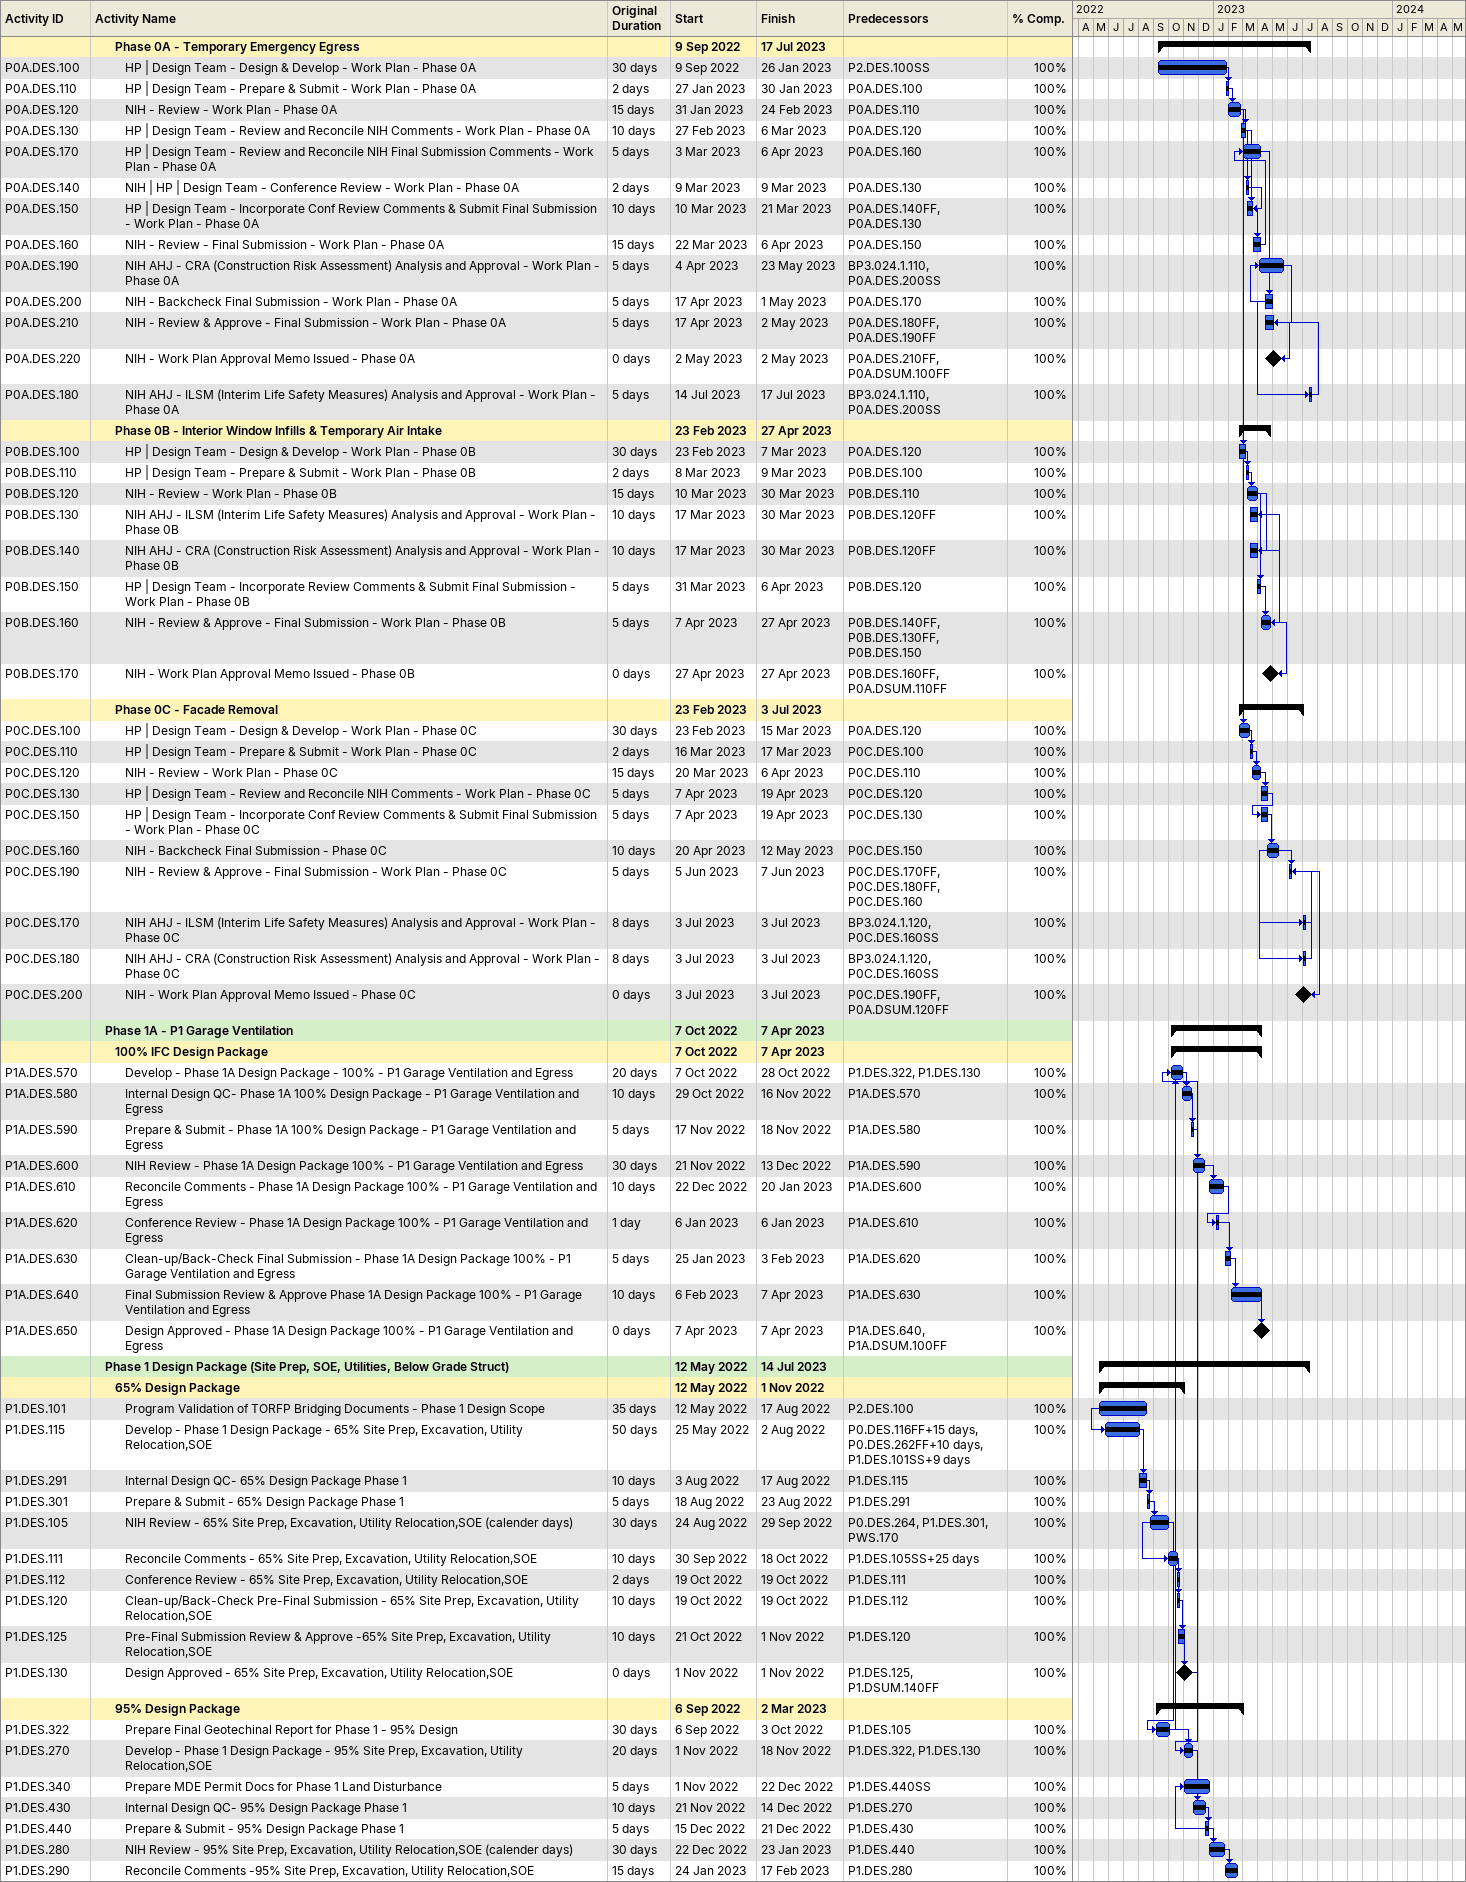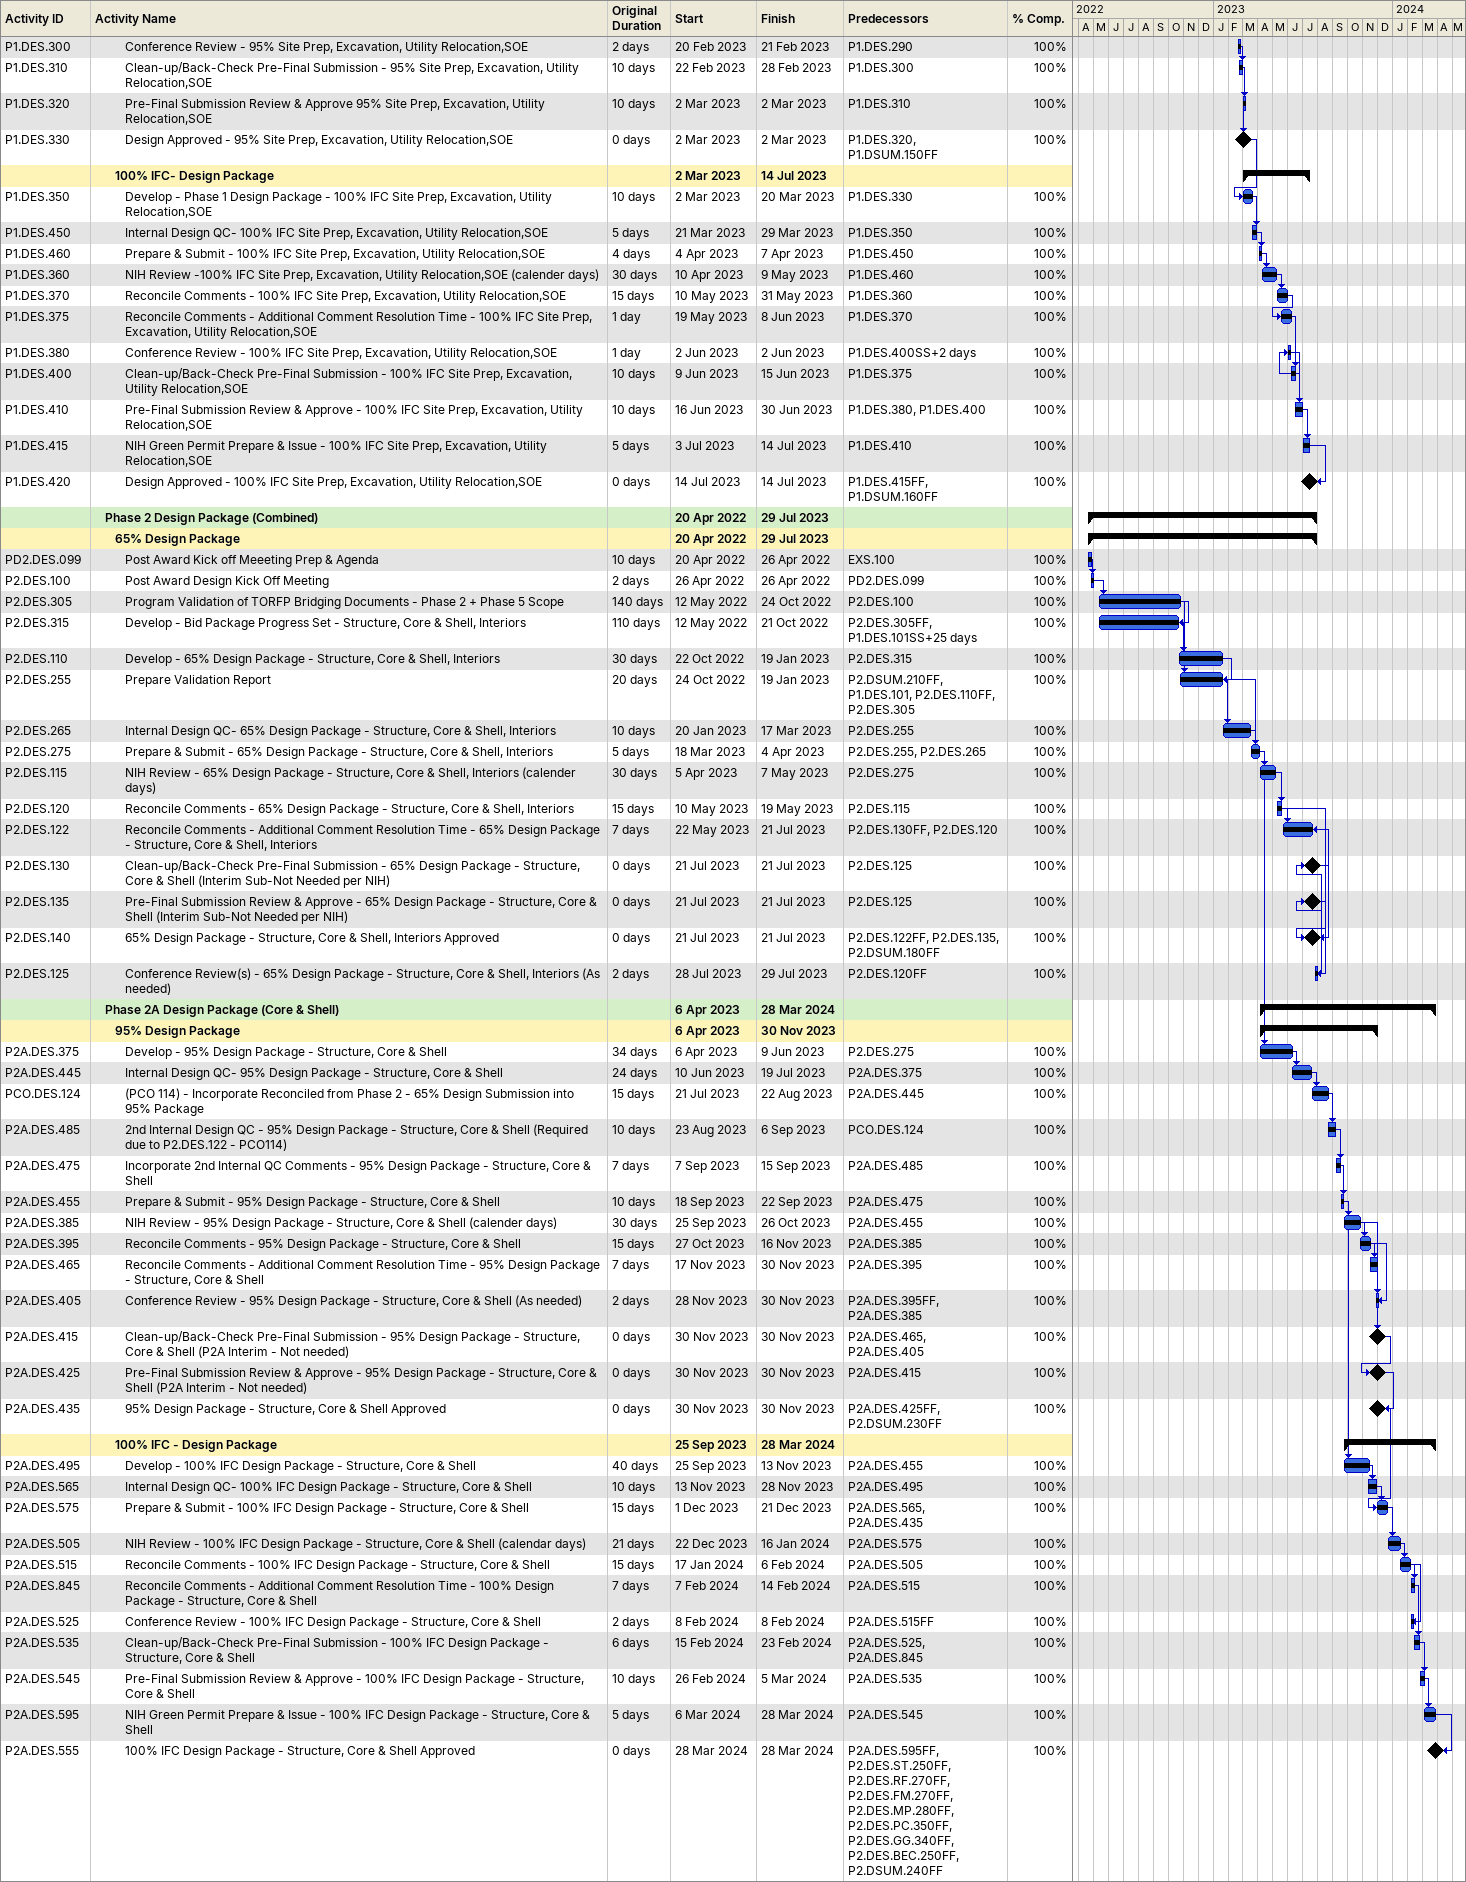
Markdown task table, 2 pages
| ID | Level | Task | Original duration | Start | Finish | Predecessors | % complete |
|---|---|---|---|---|---|---|---|
|  | 3 | **Phase 0A - Temporary Emergency Egress** |  | 2022-09-09 | 2023-07-17 |  |  |
| P0A.DES.100 | 4 | HP \| Design Team - Design & Develop - Work Plan - Phase 0A | 30d | 2022-09-09 | 2023-01-26 | P2.DES.100SS | 100 |
| P0A.DES.110 | 4 | HP \| Design Team - Prepare & Submit - Work Plan - Phase 0A | 2d | 2023-01-27 | 2023-01-30 | P0A.DES.100 | 100 |
| P0A.DES.120 | 4 | NIH - Review - Work Plan - Phase 0A | 15d | 2023-01-31 | 2023-02-24 | P0A.DES.110 | 100 |
| P0A.DES.130 | 4 | HP \| Design Team - Review and Reconcile NIH Comments - Work Plan - Phase 0A | 10d | 2023-02-27 | 2023-03-06 | P0A.DES.120 | 100 |
| P0A.DES.170 | 4 | HP \| Design Team - Review and Reconcile NIH Final Submission Comments - Work Plan - Phase 0A | 5d | 2023-03-03 | 2023-04-06 | P0A.DES.160 | 100 |
| P0A.DES.140 | 4 | NIH \| HP \| Design Team - Conference Review - Work Plan - Phase 0A | 2d | 2023-03-09 | 2023-03-09 | P0A.DES.130 | 100 |
| P0A.DES.150 | 4 | HP \| Design Team - Incorporate Conf Review Comments & Submit Final Submission - Work Plan - Phase 0A | 10d | 2023-03-10 | 2023-03-21 | P0A.DES.140FF, P0A.DES.130 | 100 |
| P0A.DES.160 | 4 | NIH - Review - Final Submission - Work Plan - Phase 0A | 15d | 2023-03-22 | 2023-04-06 | P0A.DES.150 | 100 |
| P0A.DES.190 | 4 | NIH AHJ - CRA (Construction Risk Assessment) Analysis and Approval - Work Plan - Phase 0A | 5d | 2023-04-04 | 2023-05-23 | BP3.024.1.110, P0A.DES.200SS | 100 |
| P0A.DES.200 | 4 | NIH - Backcheck Final Submission - Work Plan - Phase 0A | 5d | 2023-04-17 | 2023-05-01 | P0A.DES.170 | 100 |
| P0A.DES.210 | 4 | NIH - Review & Approve - Final Submission - Work Plan - Phase 0A | 5d | 2023-04-17 | 2023-05-02 | P0A.DES.180FF, P0A.DES.190FF | 100 |
| P0A.DES.220 | 4 | NIH - Work Plan Approval Memo Issued - Phase 0A | 0d | 2023-05-02 | 2023-05-02 | P0A.DES.210FF, P0A.DSUM.100FF | 100 |
| P0A.DES.180 | 4 | NIH AHJ - ILSM (Interim Life Safety Measures) Analysis and Approval - Work Plan - Phase 0A | 5d | 2023-07-14 | 2023-07-17 | BP3.024.1.110, P0A.DES.200SS | 100 |
|  | 3 | **Phase 0B - Interior Window Infills & Temporary Air Intake** |  | 2023-02-23 | 2023-04-27 |  |  |
| P0B.DES.100 | 4 | HP \| Design Team - Design & Develop - Work Plan - Phase 0B | 30d | 2023-02-23 | 2023-03-07 | P0A.DES.120 | 100 |
| P0B.DES.110 | 4 | HP \| Design Team - Prepare & Submit - Work Plan - Phase 0B | 2d | 2023-03-08 | 2023-03-09 | P0B.DES.100 | 100 |
| P0B.DES.120 | 4 | NIH - Review - Work Plan - Phase 0B | 15d | 2023-03-10 | 2023-03-30 | P0B.DES.110 | 100 |
| P0B.DES.130 | 4 | NIH AHJ - ILSM (Interim Life Safety Measures) Analysis and Approval - Work Plan - Phase 0B | 10d | 2023-03-17 | 2023-03-30 | P0B.DES.120FF | 100 |
| P0B.DES.140 | 4 | NIH AHJ - CRA (Construction Risk Assessment) Analysis and Approval - Work Plan - Phase 0B | 10d | 2023-03-17 | 2023-03-30 | P0B.DES.120FF | 100 |
| P0B.DES.150 | 4 | HP \| Design Team - Incorporate Review Comments & Submit Final Submission - Work Plan - Phase 0B | 5d | 2023-03-31 | 2023-04-06 | P0B.DES.120 | 100 |
| P0B.DES.160 | 4 | NIH - Review & Approve - Final Submission - Work Plan - Phase 0B | 5d | 2023-04-07 | 2023-04-27 | P0B.DES.140FF, P0B.DES.130FF, P0B.DES.150 | 100 |
| P0B.DES.170 | 4 | NIH - Work Plan Approval Memo Issued - Phase 0B | 0d | 2023-04-27 | 2023-04-27 | P0B.DES.160FF, P0A.DSUM.110FF | 100 |
|  | 3 | **Phase 0C - Facade Removal** |  | 2023-02-23 | 2023-07-03 |  |  |
| P0C.DES.100 | 4 | HP \| Design Team - Design & Develop - Work Plan - Phase 0C | 30d | 2023-02-23 | 2023-03-15 | P0A.DES.120 | 100 |
| P0C.DES.110 | 4 | HP \| Design Team - Prepare & Submit - Work Plan - Phase 0C | 2d | 2023-03-16 | 2023-03-17 | P0C.DES.100 | 100 |
| P0C.DES.120 | 4 | NIH - Review - Work Plan - Phase 0C | 15d | 2023-03-20 | 2023-04-06 | P0C.DES.110 | 100 |
| P0C.DES.130 | 4 | HP \| Design Team - Review and Reconcile NIH Comments - Work Plan - Phase 0C | 5d | 2023-04-07 | 2023-04-19 | P0C.DES.120 | 100 |
| P0C.DES.150 | 4 | HP \| Design Team - Incorporate Conf Review Comments & Submit Final Submission - Work Plan - Phase 0C | 5d | 2023-04-07 | 2023-04-19 | P0C.DES.130 | 100 |
| P0C.DES.160 | 4 | NIH - Backcheck Final Submission - Phase 0C | 10d | 2023-04-20 | 2023-05-12 | P0C.DES.150 | 100 |
| P0C.DES.190 | 4 | NIH - Review & Approve - Final Submission - Work Plan - Phase 0C | 5d | 2023-06-05 | 2023-06-07 | P0C.DES.170FF, P0C.DES.180FF, P0C.DES.160 | 100 |
| P0C.DES.170 | 4 | NIH AHJ - ILSM (Interim Life Safety Measures) Analysis and Approval - Work Plan - Phase 0C | 8d | 2023-07-03 | 2023-07-03 | BP3.024.1.120, P0C.DES.160SS | 100 |
| P0C.DES.180 | 4 | NIH AHJ - CRA (Construction Risk Assessment) Analysis and Approval - Work Plan - Phase 0C | 8d | 2023-07-03 | 2023-07-03 | BP3.024.1.120, P0C.DES.160SS | 100 |
| P0C.DES.200 | 4 | NIH - Work Plan Approval Memo Issued - Phase 0C | 0d | 2023-07-03 | 2023-07-03 | P0C.DES.190FF, P0A.DSUM.120FF | 100 |
|  | 2 | **Phase 1A - P1 Garage Ventilation** |  | 2022-10-07 | 2023-04-07 |  |  |
|  | 3 | **100% IFC Design Package** |  | 2022-10-07 | 2023-04-07 |  |  |
| P1A.DES.570 | 4 | Develop - Phase 1A Design Package - 100% - P1 Garage Ventilation and Egress | 20d | 2022-10-07 | 2022-10-28 | P1.DES.322, P1.DES.130 | 100 |
| P1A.DES.580 | 4 | Internal Design QC- Phase 1A 100% Design Package - P1 Garage Ventilation and Egress | 10d | 2022-10-29 | 2022-11-16 | P1A.DES.570 | 100 |
| P1A.DES.590 | 4 | Prepare & Submit - Phase 1A 100% Design Package - P1 Garage Ventilation and Egress | 5d | 2022-11-17 | 2022-11-18 | P1A.DES.580 | 100 |
| P1A.DES.600 | 4 | NIH Review - Phase 1A Design Package 100% - P1 Garage Ventilation and Egress | 30d | 2022-11-21 | 2022-12-13 | P1A.DES.590 | 100 |
| P1A.DES.610 | 4 | Reconcile Comments - Phase 1A Design Package 100% - P1 Garage Ventilation and Egress | 10d | 2022-12-22 | 2023-01-20 | P1A.DES.600 | 100 |
| P1A.DES.620 | 4 | Conference Review - Phase 1A Design Package 100% - P1 Garage Ventilation and Egress | 1d | 2023-01-06 | 2023-01-06 | P1A.DES.610 | 100 |
| P1A.DES.630 | 4 | Clean-up/Back-Check Final Submission - Phase 1A Design Package 100% - P1 Garage Ventilation and Egress | 5d | 2023-01-25 | 2023-02-03 | P1A.DES.620 | 100 |
| P1A.DES.640 | 4 | Final Submission Review & Approve Phase 1A Design Package 100% - P1 Garage Ventilation and Egress | 10d | 2023-02-06 | 2023-04-07 | P1A.DES.630 | 100 |
| P1A.DES.650 | 4 | Design Approved - Phase 1A Design Package 100% - P1 Garage Ventilation and Egress | 0d | 2023-04-07 | 2023-04-07 | P1A.DES.640, P1A.DSUM.100FF | 100 |
|  | 2 | **Phase 1 Design Package (Site Prep, SOE, Utilities, Below Grade Struct)** |  | 2022-05-12 | 2023-07-14 |  |  |
|  | 3 | **65% Design Package** |  | 2022-05-12 | 2022-11-01 |  |  |
| P1.DES.101 | 4 | Program Validation of TORFP Bridging Documents - Phase 1 Design Scope | 35d | 2022-05-12 | 2022-08-17 | P2.DES.100 | 100 |
| P1.DES.115 | 4 | Develop - Phase 1 Design Package - 65% Site Prep, Excavation, Utility Relocation,SOE | 50d | 2022-05-25 | 2022-08-02 | P0.DES.116FF+15d, P0.DES.262FF+10d, P1.DES.101SS+9d | 100 |
| P1.DES.291 | 4 | Internal Design QC- 65% Design Package Phase 1 | 10d | 2022-08-03 | 2022-08-17 | P1.DES.115 | 100 |
| P1.DES.301 | 4 | Prepare & Submit - 65% Design Package Phase 1 | 5d | 2022-08-18 | 2022-08-23 | P1.DES.291 | 100 |
| P1.DES.105 | 4 | NIH Review - 65% Site Prep, Excavation, Utility Relocation,SOE (calender days) | 30d | 2022-08-24 | 2022-09-29 | P0.DES.264, P1.DES.301, PWS.170 | 100 |
| P1.DES.111 | 4 | Reconcile Comments - 65% Site Prep, Excavation, Utility Relocation,SOE | 10d | 2022-09-30 | 2022-10-18 | P1.DES.105SS+25d | 100 |
| P1.DES.112 | 4 | Conference Review - 65% Site Prep, Excavation, Utility Relocation,SOE | 2d | 2022-10-19 | 2022-10-19 | P1.DES.111 | 100 |
| P1.DES.120 | 4 | Clean-up/Back-Check Pre-Final Submission - 65% Site Prep, Excavation, Utility Relocation,SOE | 10d | 2022-10-19 | 2022-10-19 | P1.DES.112 | 100 |
| P1.DES.125 | 4 | Pre-Final Submission Review & Approve -65% Site Prep, Excavation, Utility Relocation,SOE | 10d | 2022-10-21 | 2022-11-01 | P1.DES.120 | 100 |
| P1.DES.130 | 4 | Design Approved - 65% Site Prep, Excavation, Utility Relocation,SOE | 0d | 2022-11-01 | 2022-11-01 | P1.DES.125, P1.DSUM.140FF | 100 |
|  | 3 | **95% Design Package** |  | 2022-09-06 | 2023-03-02 |  |  |
| P1.DES.322 | 4 | Prepare Final Geotechinal Report for Phase 1 - 95% Design | 30d | 2022-09-06 | 2022-10-03 | P1.DES.105 | 100 |
| P1.DES.270 | 4 | Develop - Phase 1 Design Package - 95% Site Prep, Excavation, Utility Relocation,SOE | 20d | 2022-11-01 | 2022-11-18 | P1.DES.322, P1.DES.130 | 100 |
| P1.DES.340 | 4 | Prepare MDE Permit Docs for Phase 1 Land Disturbance | 5d | 2022-11-01 | 2022-12-22 | P1.DES.440SS | 100 |
| P1.DES.430 | 4 | Internal Design QC- 95% Design Package Phase 1 | 10d | 2022-11-21 | 2022-12-14 | P1.DES.270 | 100 |
| P1.DES.440 | 4 | Prepare & Submit - 95% Design Package Phase 1 | 5d | 2022-12-15 | 2022-12-21 | P1.DES.430 | 100 |
| P1.DES.280 | 4 | NIH Review - 95% Site Prep, Excavation, Utility Relocation,SOE (calender days) | 30d | 2022-12-22 | 2023-01-23 | P1.DES.440 | 100 |
| P1.DES.290 | 4 | Reconcile Comments -95% Site Prep, Excavation, Utility Relocation,SOE | 15d | 2023-01-24 | 2023-02-17 | P1.DES.280 | 100 |
| P1.DES.300 | 4 | Conference Review - 95% Site Prep, Excavation, Utility Relocation,SOE | 2d | 2023-02-20 | 2023-02-21 | P1.DES.290 | 100 |
| P1.DES.310 | 4 | Clean-up/Back-Check Pre-Final Submission - 95% Site Prep, Excavation, Utility Relocation,SOE | 10d | 2023-02-22 | 2023-02-28 | P1.DES.300 | 100 |
| P1.DES.320 | 4 | Pre-Final Submission Review & Approve 95% Site Prep, Excavation, Utility Relocation,SOE | 10d | 2023-03-02 | 2023-03-02 | P1.DES.310 | 100 |
| P1.DES.330 | 4 | Design Approved - 95% Site Prep, Excavation, Utility Relocation,SOE | 0d | 2023-03-02 | 2023-03-02 | P1.DES.320, P1.DSUM.150FF | 100 |
|  | 3 | **100% IFC- Design Package** |  | 2023-03-02 | 2023-07-14 |  |  |
| P1.DES.350 | 4 | Develop - Phase 1 Design Package - 100% IFC Site Prep, Excavation, Utility Relocation,SOE | 10d | 2023-03-02 | 2023-03-20 | P1.DES.330 | 100 |
| P1.DES.450 | 4 | Internal Design QC- 100% IFC Site Prep, Excavation, Utility Relocation,SOE | 5d | 2023-03-21 | 2023-03-29 | P1.DES.350 | 100 |
| P1.DES.460 | 4 | Prepare & Submit - 100% IFC Site Prep, Excavation, Utility Relocation,SOE | 4d | 2023-04-04 | 2023-04-07 | P1.DES.450 | 100 |
| P1.DES.360 | 4 | NIH Review -100% IFC Site Prep, Excavation, Utility Relocation,SOE (calender days) | 30d | 2023-04-10 | 2023-05-09 | P1.DES.460 | 100 |
| P1.DES.370 | 4 | Reconcile Comments - 100% IFC Site Prep, Excavation, Utility Relocation,SOE | 15d | 2023-05-10 | 2023-05-31 | P1.DES.360 | 100 |
| P1.DES.375 | 4 | Reconcile Comments - Additional Comment Resolution Time - 100% IFC Site Prep, Excavation, Utility Relocation,SOE | 1d | 2023-05-19 | 2023-06-08 | P1.DES.370 | 100 |
| P1.DES.380 | 4 | Conference Review - 100% IFC Site Prep, Excavation, Utility Relocation,SOE | 1d | 2023-06-02 | 2023-06-02 | P1.DES.400SS+2d | 100 |
| P1.DES.400 | 4 | Clean-up/Back-Check Pre-Final Submission - 100% IFC Site Prep, Excavation, Utility Relocation,SOE | 10d | 2023-06-09 | 2023-06-15 | P1.DES.375 | 100 |
| P1.DES.410 | 4 | Pre-Final Submission Review & Approve - 100% IFC Site Prep, Excavation, Utility Relocation,SOE | 10d | 2023-06-16 | 2023-06-30 | P1.DES.380, P1.DES.400 | 100 |
| P1.DES.415 | 4 | NIH Green Permit Prepare & Issue - 100% IFC Site Prep, Excavation, Utility Relocation,SOE | 5d | 2023-07-03 | 2023-07-14 | P1.DES.410 | 100 |
| P1.DES.420 | 4 | Design Approved - 100% IFC Site Prep, Excavation, Utility Relocation,SOE | 0d | 2023-07-14 | 2023-07-14 | P1.DES.415FF, P1.DSUM.160FF | 100 |
|  | 2 | **Phase 2 Design Package (Combined)** |  | 2022-04-20 | 2023-07-29 |  |  |
|  | 3 | **65% Design Package** |  | 2022-04-20 | 2023-07-29 |  |  |
| PD2.DES.099 | 4 | Post Award Kick off Meeeting Prep & Agenda | 10d | 2022-04-20 | 2022-04-26 | EXS.100 | 100 |
| P2.DES.100 | 4 | Post Award Design Kick Off Meeting | 2d | 2022-04-26 | 2022-04-26 | PD2.DES.099 | 100 |
| P2.DES.305 | 4 | Program Validation of TORFP Bridging Documents - Phase 2 + Phase 5 Scope | 140d | 2022-05-12 | 2022-10-24 | P2.DES.100 | 100 |
| P2.DES.315 | 4 | Develop - Bid Package Progress Set - Structure, Core & Shell, Interiors | 110d | 2022-05-12 | 2022-10-21 | P2.DES.305FF, P1.DES.101SS+25d | 100 |
| P2.DES.110 | 4 | Develop - 65% Design Package - Structure, Core & Shell, Interiors | 30d | 2022-10-22 | 2023-01-19 | P2.DES.315 | 100 |
| P2.DES.255 | 4 | Prepare Validation Report | 20d | 2022-10-24 | 2023-01-19 | P2.DSUM.210FF, P1.DES.101, P2.DES.110FF, P2.DES.305 | 100 |
| P2.DES.265 | 4 | Internal Design QC- 65% Design Package - Structure, Core & Shell, Interiors | 10d | 2023-01-20 | 2023-03-17 | P2.DES.255 | 100 |
| P2.DES.275 | 4 | Prepare & Submit - 65% Design Package - Structure, Core & Shell, Interiors | 5d | 2023-03-18 | 2023-04-04 | P2.DES.255, P2.DES.265 | 100 |
| P2.DES.115 | 4 | NIH Review - 65% Design Package - Structure, Core & Shell, Interiors (calender days) | 30d | 2023-04-05 | 2023-05-07 | P2.DES.275 | 100 |
| P2.DES.120 | 4 | Reconcile Comments - 65% Design Package - Structure, Core & Shell, Interiors | 15d | 2023-05-10 | 2023-05-19 | P2.DES.115 | 100 |
| P2.DES.122 | 4 | Reconcile Comments - Additional Comment Resolution Time - 65% Design Package - Structure, Core & Shell, Interiors | 7d | 2023-05-22 | 2023-07-21 | P2.DES.130FF, P2.DES.120 | 100 |
| P2.DES.130 | 4 | Clean-up/Back-Check Pre-Final Submission - 65% Design Package - Structure, Core & Shell (Interim Sub-Not Needed per NIH) | 0d | 2023-07-21 | 2023-07-21 | P2.DES.125 | 100 |
| P2.DES.135 | 4 | Pre-Final Submission Review & Approve - 65% Design Package - Structure, Core & Shell (Interim Sub-Not Needed per NIH) | 0d | 2023-07-21 | 2023-07-21 | P2.DES.125 | 100 |
| P2.DES.140 | 4 | 65% Design Package - Structure, Core & Shell, Interiors Approved | 0d | 2023-07-21 | 2023-07-21 | P2.DES.122FF, P2.DES.135, P2.DSUM.180FF | 100 |
| P2.DES.125 | 4 | Conference Review(s) - 65% Design Package - Structure, Core & Shell, Interiors (As needed) | 2d | 2023-07-28 | 2023-07-29 | P2.DES.120FF | 100 |
|  | 2 | **Phase 2A Design Package (Core & Shell)** |  | 2023-04-06 | 2024-03-28 |  |  |
|  | 3 | **95% Design Package** |  | 2023-04-06 | 2023-11-30 |  |  |
| P2A.DES.375 | 4 | Develop - 95% Design Package - Structure, Core & Shell | 34d | 2023-04-06 | 2023-06-09 | P2.DES.275 | 100 |
| P2A.DES.445 | 4 | Internal Design QC- 95% Design Package - Structure, Core & Shell | 24d | 2023-06-10 | 2023-07-19 | P2A.DES.375 | 100 |
| PCO.DES.124 | 4 | (PCO 114) - Incorporate Reconciled from Phase 2 - 65% Design Submission into 95% Package | 15d | 2023-07-21 | 2023-08-22 | P2A.DES.445 | 100 |
| P2A.DES.485 | 4 | 2nd Internal Design QC - 95% Design Package - Structure, Core & Shell (Required due to P2.DES.122 - PCO114) | 10d | 2023-08-23 | 2023-09-06 | PCO.DES.124 | 100 |
| P2A.DES.475 | 4 | Incorporate 2nd Internal QC Comments - 95% Design Package - Structure, Core & Shell | 7d | 2023-09-07 | 2023-09-15 | P2A.DES.485 | 100 |
| P2A.DES.455 | 4 | Prepare & Submit - 95% Design Package - Structure, Core & Shell | 10d | 2023-09-18 | 2023-09-22 | P2A.DES.475 | 100 |
| P2A.DES.385 | 4 | NIH Review - 95% Design Package - Structure, Core & Shell (calender days) | 30d | 2023-09-25 | 2023-10-26 | P2A.DES.455 | 100 |
| P2A.DES.395 | 4 | Reconcile Comments - 95% Design Package - Structure, Core & Shell | 15d | 2023-10-27 | 2023-11-16 | P2A.DES.385 | 100 |
| P2A.DES.465 | 4 | Reconcile Comments - Additional Comment Resolution Time - 95% Design Package - Structure, Core & Shell | 7d | 2023-11-17 | 2023-11-30 | P2A.DES.395 | 100 |
| P2A.DES.405 | 4 | Conference Review - 95% Design Package - Structure, Core & Shell (As needed) | 2d | 2023-11-28 | 2023-11-30 | P2A.DES.395FF, P2A.DES.385 | 100 |
| P2A.DES.415 | 4 | Clean-up/Back-Check Pre-Final Submission - 95% Design Package - Structure, Core & Shell (P2A Interim - Not needed) | 0d | 2023-11-30 | 2023-11-30 | P2A.DES.465, P2A.DES.405 | 100 |
| P2A.DES.425 | 4 | Pre-Final Submission Review & Approve - 95% Design Package - Structure, Core & Shell (P2A Interim - Not needed) | 0d | 2023-11-30 | 2023-11-30 | P2A.DES.415 | 100 |
| P2A.DES.435 | 4 | 95% Design Package - Structure, Core & Shell Approved | 0d | 2023-11-30 | 2023-11-30 | P2A.DES.425FF, P2.DSUM.230FF | 100 |
|  | 3 | **100% IFC - Design Package** |  | 2023-09-25 | 2024-03-28 |  |  |
| P2A.DES.495 | 4 | Develop - 100% IFC Design Package - Structure, Core & Shell | 40d | 2023-09-25 | 2023-11-13 | P2A.DES.455 | 100 |
| P2A.DES.565 | 4 | Internal Design QC- 100% IFC Design Package - Structure, Core & Shell | 10d | 2023-11-13 | 2023-11-28 | P2A.DES.495 | 100 |
| P2A.DES.575 | 4 | Prepare & Submit - 100% IFC Design Package - Structure, Core & Shell | 15d | 2023-12-01 | 2023-12-21 | P2A.DES.565, P2A.DES.435 | 100 |
| P2A.DES.505 | 4 | NIH Review - 100% IFC Design Package - Structure, Core & Shell (calendar days) | 21d | 2023-12-22 | 2024-01-16 | P2A.DES.575 | 100 |
| P2A.DES.515 | 4 | Reconcile Comments - 100% IFC Design Package - Structure, Core & Shell | 15d | 2024-01-17 | 2024-02-06 | P2A.DES.505 | 100 |
| P2A.DES.845 | 4 | Reconcile Comments - Additional Comment Resolution Time - 100% Design Package - Structure, Core & Shell | 7d | 2024-02-07 | 2024-02-14 | P2A.DES.515 | 100 |
| P2A.DES.525 | 4 | Conference Review - 100% IFC Design Package - Structure, Core & Shell | 2d | 2024-02-08 | 2024-02-08 | P2A.DES.515FF | 100 |
| P2A.DES.535 | 4 | Clean-up/Back-Check Pre-Final Submission - 100% IFC Design Package - Structure, Core & Shell | 6d | 2024-02-15 | 2024-02-23 | P2A.DES.525, P2A.DES.845 | 100 |
| P2A.DES.545 | 4 | Pre-Final Submission Review & Approve - 100% IFC Design Package - Structure, Core & Shell | 10d | 2024-02-26 | 2024-03-05 | P2A.DES.535 | 100 |
| P2A.DES.595 | 4 | NIH Green Permit Prepare & Issue - 100% IFC Design Package - Structure, Core & Shell | 5d | 2024-03-06 | 2024-03-28 | P2A.DES.545 | 100 |
| P2A.DES.555 | 4 | 100% IFC Design Package - Structure, Core & Shell Approved | 0d | 2024-03-28 | 2024-03-28 | P2A.DES.595FF, P2.DES.ST.250FF, P2.DES.RF.270FF, P2.DES.FM.270FF, P2.DES.MP.280FF, P2.DES.PC.350FF, P2.DES.GG.340FF, P2.DES.BEC.250FF, P2.DSUM.240FF | 100 |
